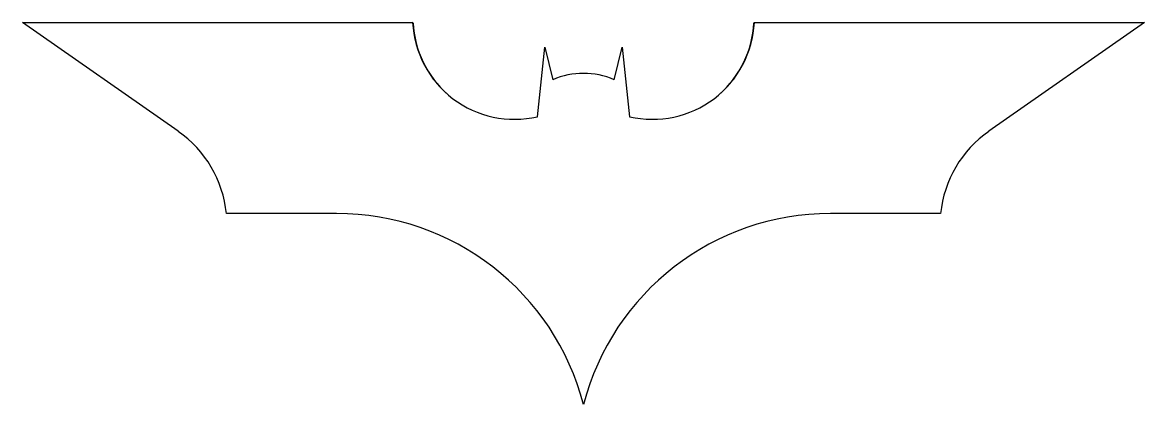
# Model space of a CAD drawing. Header units: millimetres. Extents: x -189 to 189, y -139 to -11.
import ezdxf

# ---------------------------------------------------------------- set-up
doc = ezdxf.new("R2010")
doc.units = ezdxf.units.MM

msp = doc.modelspace()

# ---------------------------------------------------------------- linework, layer by layer
at = {"color": 7, "linetype": 'Continuous', "lineweight": 25}
for p, q in [((-136.45, -47.31), (-188.86, -10.62)), ((-188.86, -10.62), (-57.52, -10.62)), ((-57.34, -10.81), (-57.52, -10.62)), ((57.34, -10.81), (57.52, -10.62)), ((57.52, -10.62), (188.86, -10.62)), ((188.86, -10.62), (136.45, -47.31)), ((-15.51, -42.38), (-13.05, -18.93)), ((-13.05, -18.93), (-10.3, -29.93)), ((10.3, -29.93), (13.05, -18.93)), ((13.05, -18.93), (15.51, -42.38)), ((-83.12, -75), (-120.18, -75)), ((120.18, -75), (83.12, -75))]:
    msp.add_line(p, q, dxfattribs=at)
for centre, radius, start, end in [((-23.22, -8.92), 34.34, 182.8353, 282.9758), ((-23.15, -9.12), 34.23, 182.8353, 228.717), ((23.22, -8.92), 34.34, 257.0242, 357.1647), ((23.15, -9.12), 34.23, 311.283, 357.1647), ((0, -53.54), 25.75, 66.4218, 113.5782), ((-158.61, -78.96), 38.63, 5.8771, 55), ((158.61, -78.96), 38.63, 125, 174.1229), ((-83.12, -160.85), 85.85, 14.4775, 90), ((83.12, -160.85), 85.85, 90, 165.5225)]:
    msp.add_arc(centre, radius, start, end, dxfattribs=at)

doc.saveas('drawing.dxf')
